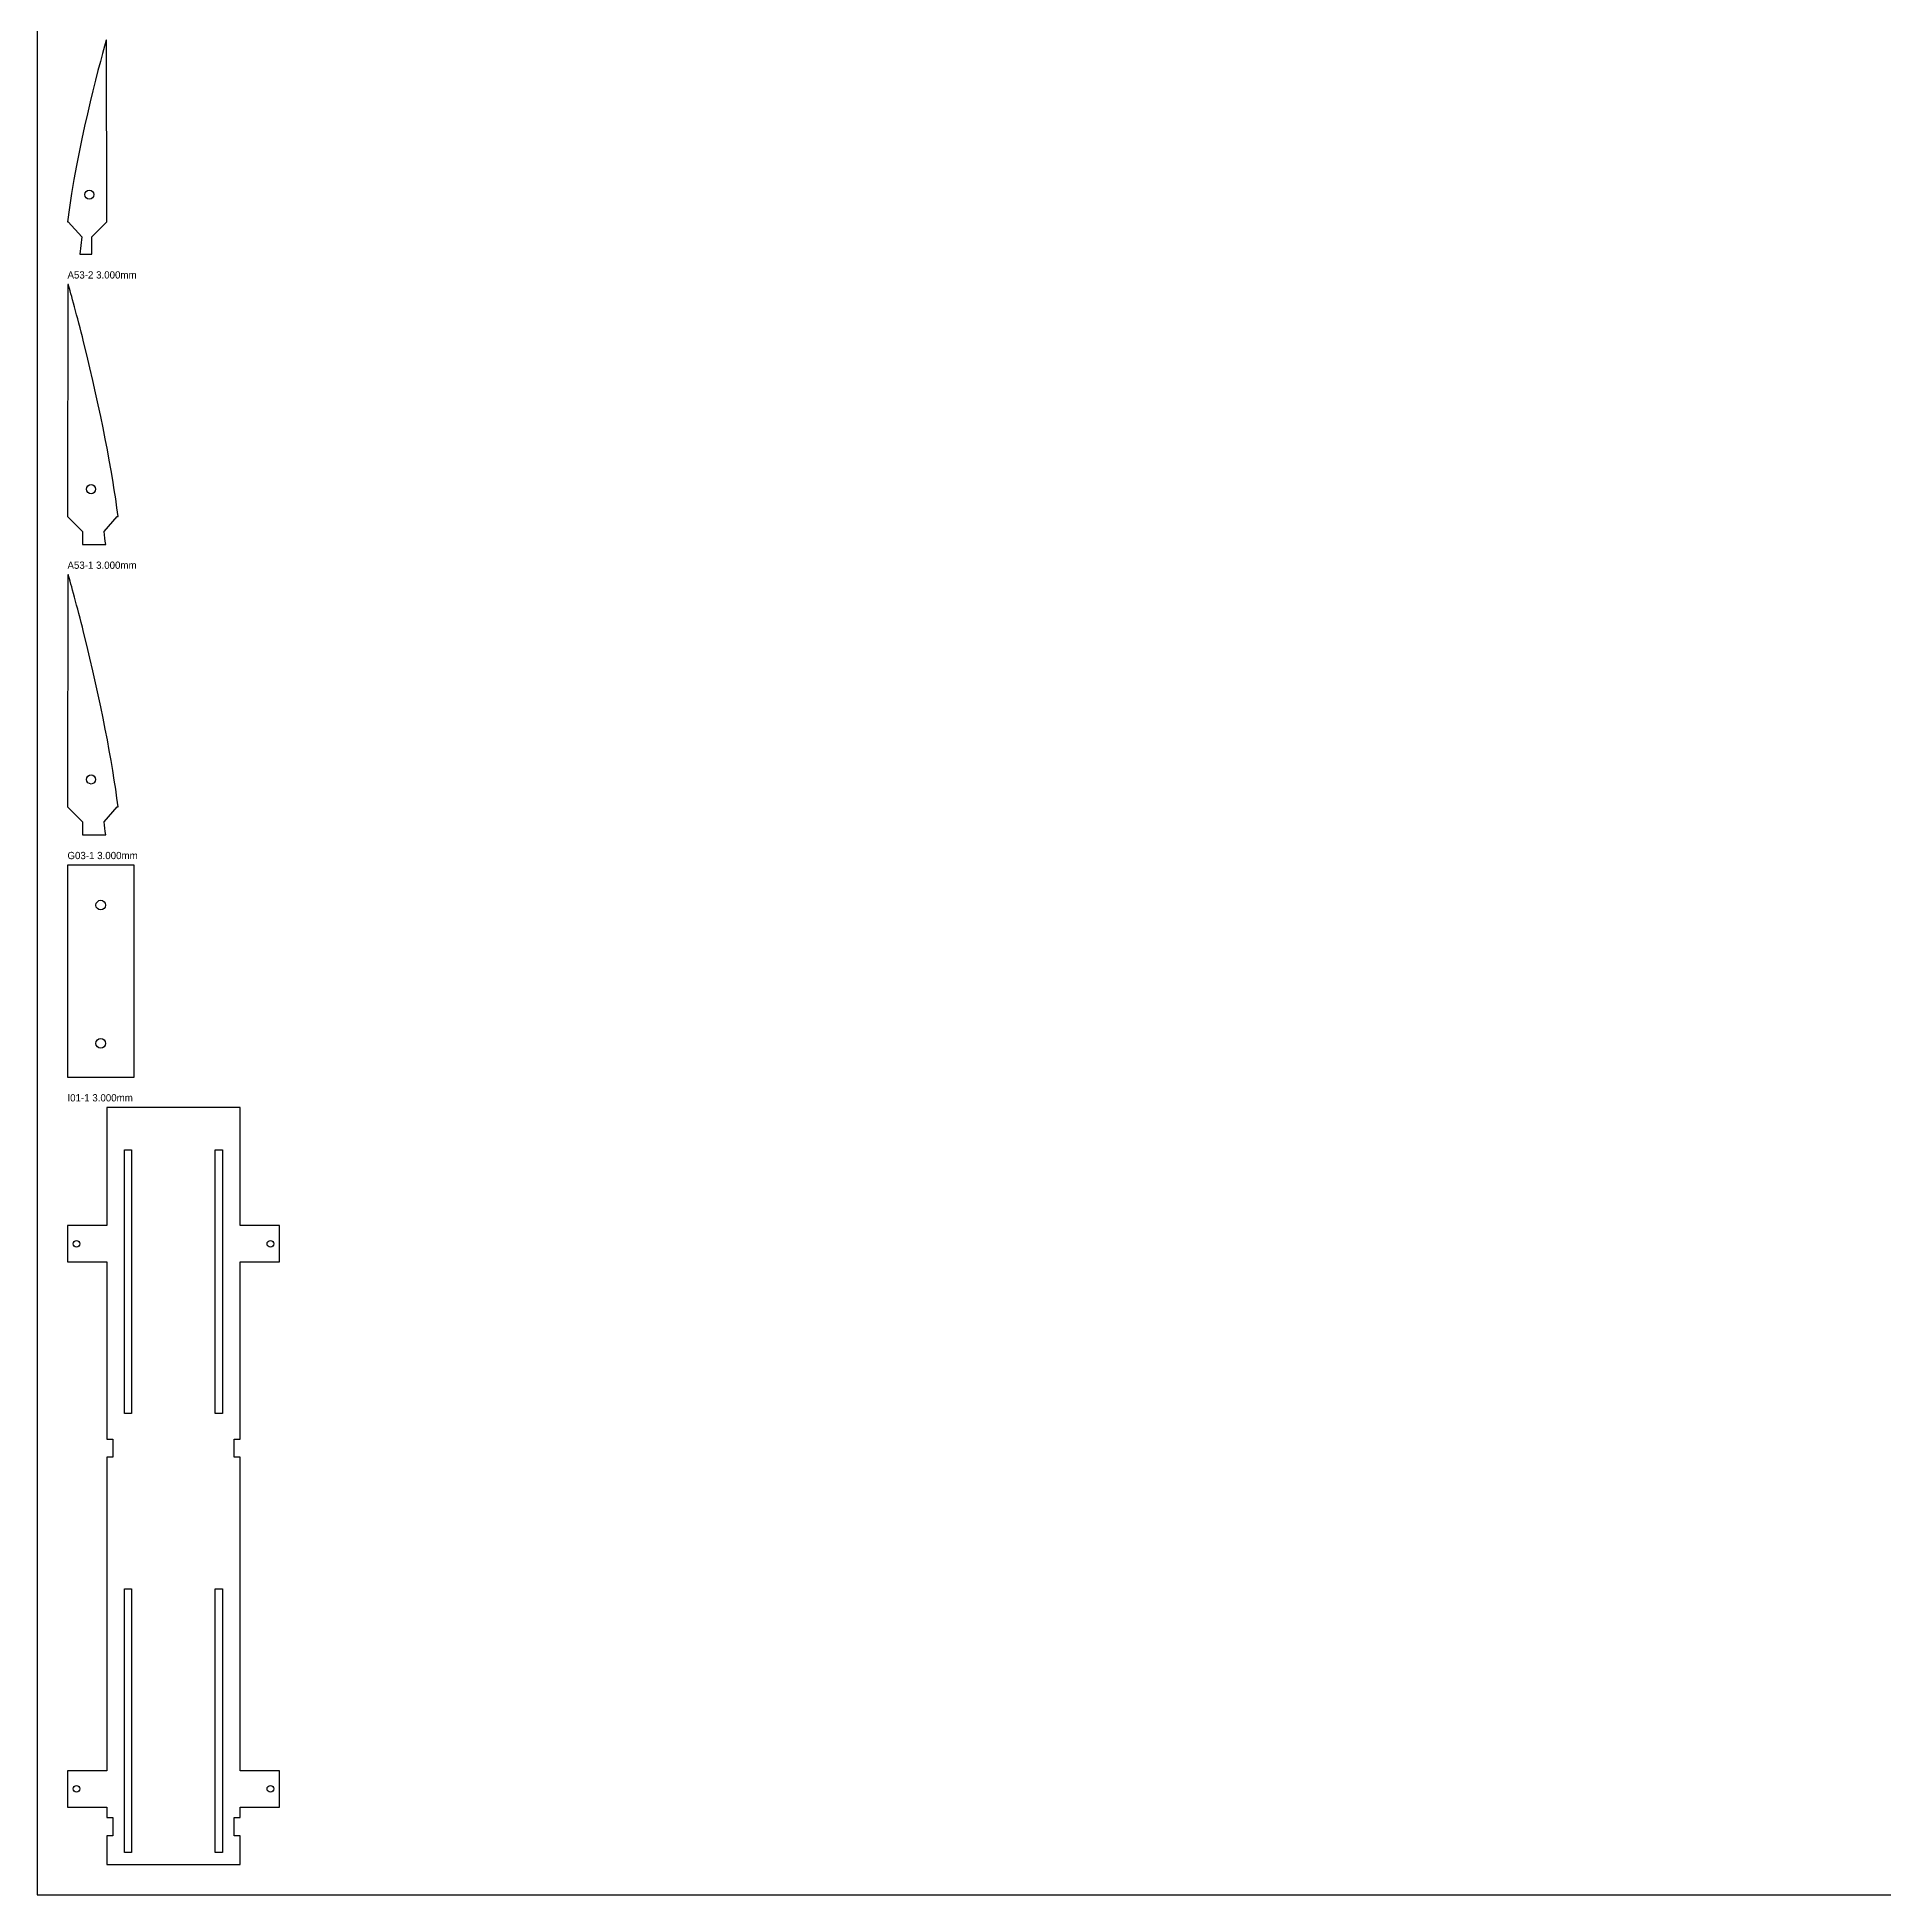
# Model space of a CAD drawing. Header units: millimetres. Extents: x 0 to 1220, y 0 to 2440.
# Drawn here: x 0 to 610, y 0 to 613 of the extents above; entities that cross this region are included whole.
import ezdxf

# ---------------------------------------------------------------- set-up
doc = ezdxf.new("R2010")
doc.units = ezdxf.units.MM
for name, color, linetype in [('CUT', 1, 'Continuous'), ('LABELS_NONCUT', 3, 'Continuous'), ('STOCK_NONCUT', 8, 'Continuous')]:
    doc.layers.add(name, color=color, linetype=linetype)

msp = doc.modelspace()

# ---------------------------------------------------------------- linework, layer by layer
at = {"layer": 'CUT'}
for p, q in [((22.92, 612.45, 0), (22.77, 612.45, 0)), ((23.03, 552.45, 0), (22.92, 612.45, 0)), ((10, 552.44, 0), (10.28, 552.44, 0)), ((10.28, 552.44, 0), (14.74, 547.47, 0)), ((18, 547.45, 0), (22.99, 552.45, 0)), ((22.99, 552.45, 0), (23.03, 552.45, 0)), ((14.74, 547.47, 0), (14.11, 541.73, 0)), ((18.01, 541.73, 0), (18, 547.45, 0)), ((14.11, 541.73, 0), (18.01, 541.73, 0)), ((10.14, 531.72, 0), (10, 455.19, 0)), ((10.34, 531.73, 0), (10.14, 531.72, 0)), ((10, 455.19, 0), (14.99, 450.18, 0)), ((22.1, 450.22, 0), (26.43, 455.17, 0)), ((26.43, 455.17, 0), (26.73, 455.17, 0)), ((14.99, 450.18, 0), (14.98, 445.87, 0)), ((14.98, 445.87, 0), (22.63, 445.87, 0)), ((10.14, 435.86, 0), (10, 359.32, 0)), ((10.34, 435.87, 0), (10.14, 435.86, 0)), ((10, 359.32, 0), (14.99, 354.32, 0)), ((22.1, 354.35, 0), (26.43, 359.3, 0)), ((26.43, 359.3, 0), (26.73, 359.3, 0)), ((14.99, 354.32, 0), (14.98, 350.01, 0)), ((14.98, 350.01, 0), (22.63, 350, 0)), ((32, 340), (10, 340)), ((10, 340), (10, 270)), ((32, 270), (32, 340)), ((10, 270), (32, 270)), ((67, 260), (23, 260)), ((23, 260), (23, 221)), ((67, 221), (67, 260)), ((28.8, 159), (28.8, 246)), ((28.8, 246), (31.2, 246)), ((31.2, 246), (31.2, 159)), ((58.8, 159), (58.8, 246)), ((58.8, 246), (61.2, 246)), ((61.2, 246), (61.2, 159)), ((23, 221), (10, 221)), ((10, 221), (10, 209)), ((80, 221), (67, 221)), ((80, 209), (80, 221)), ((10, 209), (23, 209)), ((23, 209), (23, 150.5)), ((67, 150.5), (67, 209)), ((67, 209), (80, 209)), ((31.2, 159), (28.8, 159)), ((61.2, 159), (58.8, 159)), ((23, 150.5), (25, 150.5)), ((25, 150.5), (25, 144.5)), ((65, 144.5), (65, 150.5)), ((65, 150.5), (67, 150.5)), ((25, 144.5), (23, 144.5)), ((23, 144.5), (23, 41)), ((67, 144.5), (65, 144.5)), ((67, 41), (67, 144.5)), ((28.8, 14), (28.8, 101)), ((28.8, 101), (31.2, 101)), ((31.2, 101), (31.2, 14)), ((58.8, 14), (58.8, 101)), ((58.8, 101), (61.2, 101)), ((61.2, 101), (61.2, 14)), ((23, 41), (10, 41)), ((10, 41), (10, 29)), ((80, 41), (67, 41)), ((80, 29), (80, 41)), ((10, 29), (23, 29)), ((23, 29), (23, 25.5)), ((23, 25.5), (25, 25.5)), ((25, 25.5), (25, 19.5)), ((65, 19.5), (65, 25.5)), ((65, 25.5), (67, 25.5)), ((67, 25.5), (67, 29)), ((67, 29), (80, 29)), ((23, 19.5), (23, 10)), ((25, 19.5), (23, 19.5)), ((67, 19.5), (65, 19.5)), ((67, 10), (67, 19.5)), ((31.2, 14), (28.8, 14)), ((61.2, 14), (58.8, 14)), ((23, 10), (67, 10))]:
    msp.add_line(p, q, dxfattribs=at)
for centre, radius in [((17.23, 561.45, 0), 1.5), ((17.81, 464.18, 0), 1.5), ((17.81, 368.31, 0), 1.5), ((21, 326.82), 1.6), ((21, 281.18), 1.6), ((13, 215), 1.1), ((77, 215), 1.1), ((13, 35), 1.1), ((77, 35), 1.1)]:
    msp.add_circle(centre, radius, dxfattribs=at)
for centre in [(-320.65, 406.33, 0), (-320.65, 310.46, 0)]:
    msp.add_arc(centre, 345.55, 6.57032, 7.29766, dxfattribs=at)
msp.add_open_spline([(22.77, 612.45, 0), (20.04, 602.49, 0), (13.25, 577.61, 0), (10, 552.44, 0)], degree=3, dxfattribs=at)
for points in [[(26.73, 455.17, 0), (24.77, 469.98, 0), (21.2, 489.41, 0), (13.21, 521.33, 0), (11.16, 528.76, 0), (10.34, 531.73, 0)], [(26.73, 359.3, 0), (24.77, 374.12, 0), (21.2, 393.55, 0), (13.21, 425.46, 0), (11.16, 432.9, 0), (10.34, 435.87, 0)]]:
    msp.add_open_spline(points, degree=3, knots=[0, 0, 0, 0, 0.734299, 0.734299, 1, 1, 1, 1], dxfattribs=at)
at = {"layer": 'STOCK_NONCUT'}
msp.add_lwpolyline([(0, 0), (1220, 0), (1220, 2440), (0, 2440)], close=True, dxfattribs=at)

# ---------------------------------------------------------------- texts
at = {"layer": 'LABELS_NONCUT'}
for s, p in [('A53-2 3.000mm', (10, 533.73)), ('A53-1 3.000mm', (10, 437.87)), ('G03-1 3.000mm', (10, 342)), ('I01-1 3.000mm', (10, 262))]:
    msp.add_text(s, height=2.4, dxfattribs=at).set_placement(p)

doc.saveas('drawing.dxf')
